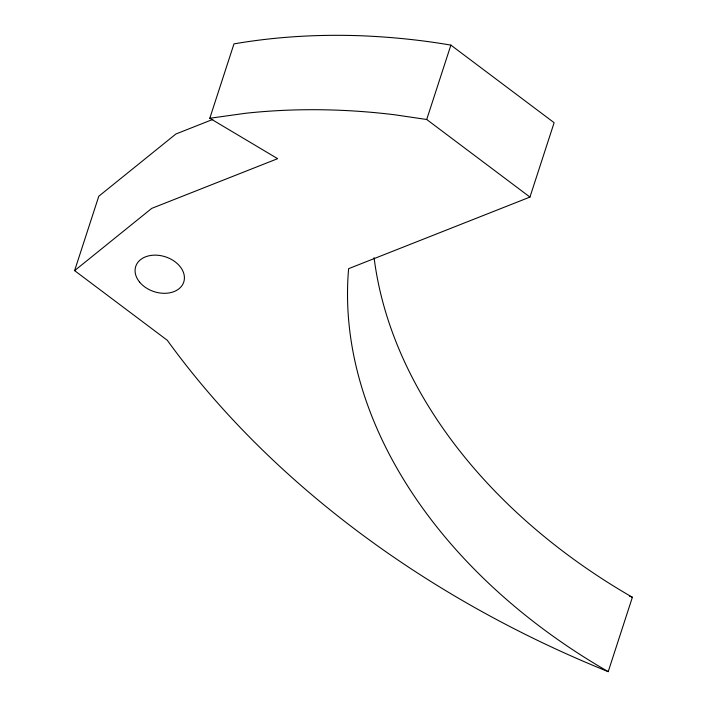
<?xml version="1.0" encoding="UTF-8"?>
<svg xmlns="http://www.w3.org/2000/svg" width="707" height="707" viewBox="0 0 707 707"><rect width="100%" height="100%" fill="white"/><g stroke="black" fill="none" stroke-linecap="round" stroke-linejoin="round"><path stroke-width="1.06" d="M374.091 257.684A525.61 381.267 18 0 0 632.385 597.265L608.214 671.65A849.69 616.345 18 0 1 167.276 340.27L74.615 270.631L98.786 196.246L175.919 133.985L212.789 119.43M74.615 270.631L151.749 208.371L277.639 158.668L209.802 118.263L233.973 43.878A532.822 386.49 18 0 1 361.975 35.801C391.766 37.047 421.496 40.06 450.88 45.115L554.12 122.7L529.95 197.076L348.613 268.678A525.61 381.267 18 0 0 608.214 671.65M529.95 197.076L426.71 119.501L450.88 45.115M209.802 118.263L245.4 113.288A532.822 386.49 18 0 1 394.621 114.764L426.71 119.501M632.385 597.265A849.69 616.345 18 0 1 629.363 596.045M139.65 282.164A25.249 18.311 18 0 0 182.185 285.292A25.249 18.311 18 0 0 157.405 255.227A25.249 18.311 18 0 0 139.65 282.164"/></g></svg>
